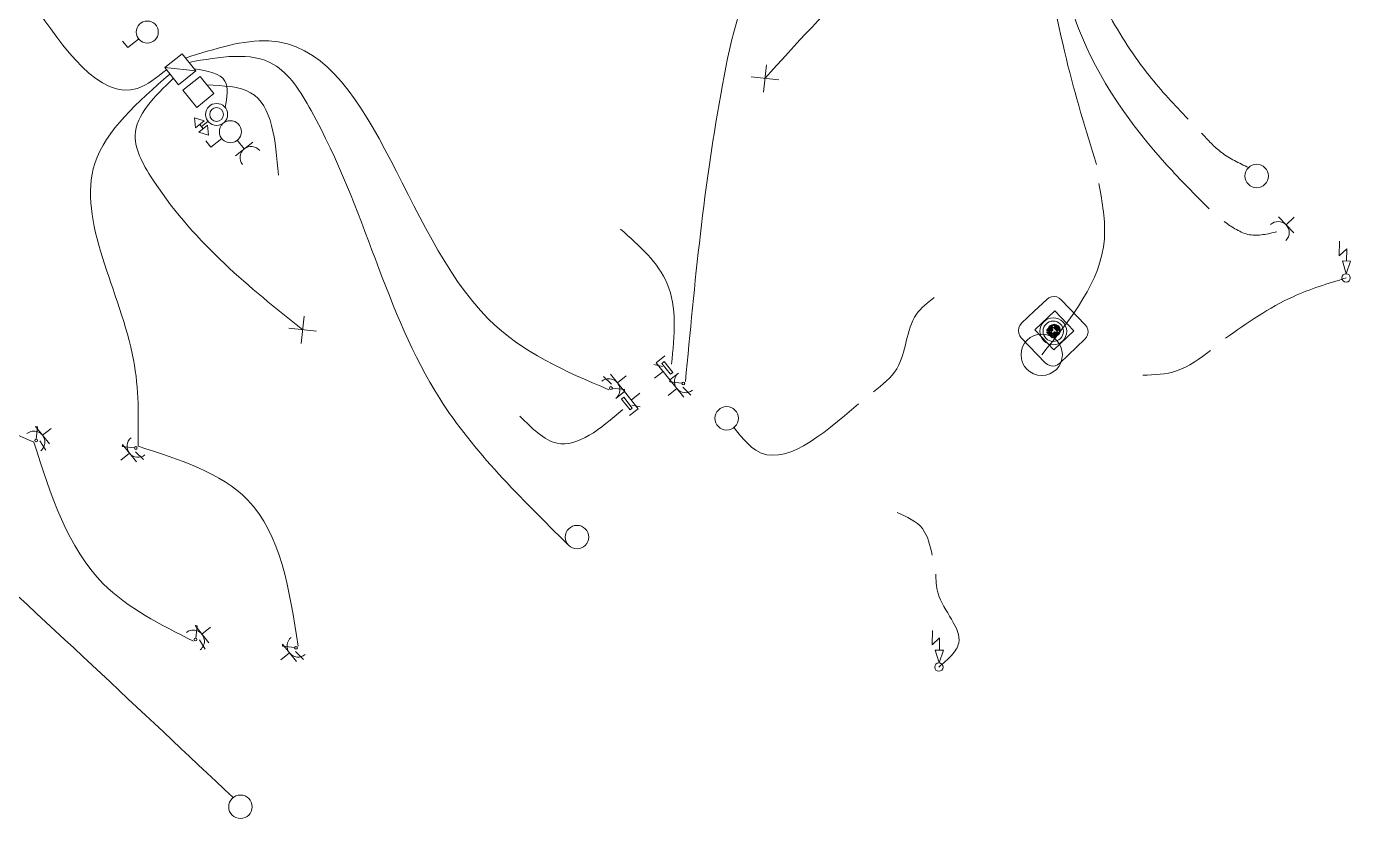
# Model space of a CAD drawing. Header units: metres. Extents: x 2747662.9 to 2747731.3, y 1250221.9 to 1250283.3.
# Drawn here: x 2747697.58 to 2747707.17, y 1250257.67 to 1250263.41 of the extents above; entities that cross this region are included whole.
import ezdxf

# ---------------------------------------------------------------- set-up
doc = ezdxf.new("R2010")
doc.units = ezdxf.units.M
doc.header["$MEASUREMENT"] = 0
doc.linetypes.add('EL_Hohldecke', pattern=[1500, 600, -300, 0, -300, 0, -300])
doc.layers.add('___elektro', color=7, linetype='Continuous')
doc.layers.add('___sanitär', color=7, linetype='Continuous')

msp = doc.modelspace()

# ---------------------------------------------------------------- linework, layer by layer
at = {"layer": '___elektro', "color": 30, "linetype": 'Continuous', "lineweight": 0, "true_color": 0xff8d1c}
for p, q in [((2747698.3107, 1250263.2547), (2747698.2732, 1250263.3015)), ((2747698.3888, 1250263.3172), (2747698.3107, 1250263.2547)), ((2747698.3888, 1250263.3172), (2747698.3888, 1250263.3173)), ((2747698.5012, 1250263.3049), (2747698.5013, 1250263.3049)), ((2747698.7033, 1250263.2105), (2747698.5785, 1250263.1105)), ((2747698.6097, 1250263.1355), (2747698.6097, 1250263.1355)), ((2747698.6253, 1250263.148), (2747698.6253, 1250263.148)), ((2747698.6409, 1250263.1605), (2747698.6409, 1250263.1605)), ((2747698.6565, 1250263.173), (2747698.6566, 1250263.173)), ((2747698.6721, 1250263.1855), (2747698.6722, 1250263.1855)), ((2747698.6877, 1250263.198), (2747698.6878, 1250263.1981)), ((2747698.8034, 1250263.0857), (2747698.7033, 1250263.2105)), ((2747698.7158, 1250263.1949), (2747698.7159, 1250263.195)), ((2747698.7283, 1250263.1793), (2747698.7284, 1250263.1793)), ((2747698.7409, 1250263.1637), (2747698.7409, 1250263.1637)), ((2747698.7534, 1250263.1481), (2747698.7534, 1250263.1481)), ((2747698.7659, 1250263.1325), (2747698.7659, 1250263.1325)), ((2747698.5785, 1250263.1105), (2747698.6785, 1250262.9856)), ((2747698.5785, 1250263.1105), (2747698.8034, 1250263.0857)), ((2747698.591, 1250263.0949), (2747698.591, 1250263.0949)), ((2747698.5941, 1250263.123), (2747698.5941, 1250263.123)), ((2747698.6035, 1250263.0793), (2747698.6035, 1250263.0793)), ((2747698.616, 1250263.0636), (2747698.616, 1250263.0637)), ((2747698.6285, 1250263.048), (2747698.6285, 1250263.0481)), ((2747698.6785, 1250262.9856), (2747698.8034, 1250263.0857)), ((2747698.8347, 1250263.0467), (2747698.7098, 1250262.9466)), ((2747698.741, 1250263.0356), (2747698.741, 1250263.0357)), ((2747698.7566, 1250263.0482), (2747698.7566, 1250263.0482)), ((2747698.7722, 1250263.0607), (2747698.7722, 1250263.0607)), ((2747698.7784, 1250263.1169), (2747698.7784, 1250263.1169)), ((2747698.7878, 1250263.0732), (2747698.7878, 1250263.0732)), ((2747698.7909, 1250263.1013), (2747698.7909, 1250263.1013)), ((2747698.9347, 1250262.9218), (2747698.8347, 1250263.0467)), ((2747703.0261, 1250263.0208), (2747702.8273, 1250263.0427)), ((2747702.9158, 1250262.9323), (2747702.9377, 1250263.1311)), ((2747698.641, 1250263.0324), (2747698.6411, 1250263.0325)), ((2747698.6535, 1250263.0168), (2747698.6536, 1250263.0169)), ((2747698.666, 1250263.0012), (2747698.6661, 1250263.0013)), ((2747698.6941, 1250262.9981), (2747698.6942, 1250262.9982)), ((2747698.7098, 1250263.0106), (2747698.7098, 1250263.0107)), ((2747698.7098, 1250262.9466), (2747698.8099, 1250262.8218)), ((2747698.7254, 1250263.0231), (2747698.7254, 1250263.0232)), ((2747698.7254, 1250262.9591), (2747698.7255, 1250262.9591)), ((2747702.9267, 1250263.0317), (2747702.9268, 1250263.0318)), ((2747698.8099, 1250262.8218), (2747698.9347, 1250262.9218)), ((2747698.9036, 1250262.8328), (2747698.9036, 1250262.8328)), ((2747699.016, 1250262.8204), (2747699.0161, 1250262.8204)), ((2747698.7943, 1250262.7452), (2747698.8631, 1250262.7234)), ((2747698.7943, 1250262.7452), (2747698.8006, 1250262.6734)), ((2747698.8631, 1250262.7234), (2747698.8006, 1250262.6734)), ((2747698.8881, 1250262.6922), (2747698.8256, 1250262.6422)), ((2747698.8569, 1250262.6672), (2747698.8318, 1250262.6984)), ((2747698.8443, 1250262.6828), (2747698.8912, 1250262.7203)), ((2747698.8944, 1250262.6204), (2747698.8881, 1250262.6922)), ((2747698.8912, 1250262.7203), (2747698.8912, 1250262.7203)), ((2747699.0036, 1250262.7079), (2747699.0037, 1250262.7079)), ((2747699.0036, 1250262.7079), (2747699.0037, 1250262.7079)), ((2747699.1161, 1250262.6955), (2747699.1161, 1250262.6955)), ((2747698.8944, 1250262.6204), (2747698.8256, 1250262.6422)), ((2747698.9132, 1250262.5329), (2747698.8757, 1250262.5797)), ((2747698.9912, 1250262.5955), (2747698.9132, 1250262.5329)), ((2747698.9912, 1250262.5955), (2747698.9913, 1250262.5955)), ((2747699.2161, 1250262.5707), (2747699.0913, 1250262.4706)), ((2747699.1037, 1250262.5831), (2747699.1037, 1250262.5831)), ((2747699.1537, 1250262.5206), (2747699.1037, 1250262.5831)), ((2747706.4299, 1250262.3859), (2747706.4299, 1250262.3859)), ((2747706.5501, 1250262.3832), (2747706.5501, 1250262.3832)), ((2747706.4272, 1250262.2657), (2747706.4272, 1250262.2657)), ((2747706.5474, 1250262.263), (2747706.5474, 1250262.263)), ((2747706.5474, 1250262.263), (2747706.5474, 1250262.263)), ((2747706.5474, 1250262.263), (2747706.5474, 1250262.263)), ((2747706.7581, 1250261.9123), (2747706.6476, 1250262.0279)), ((2747706.7029, 1250261.9701), (2747706.7607, 1250262.0254)), ((2747706.7607, 1250262.0254), (2747706.7607, 1250262.0254)), ((2747706.7607, 1250262.0254), (2747706.7607, 1250262.0254)), ((2747707.0872, 1250261.7461), (2747707.0896, 1250261.8522)), ((2747707.1415, 1250261.798), (2747707.0872, 1250261.7461)), ((2747707.1394, 1250261.7085), (2747707.1415, 1250261.798)), ((2747707.1687, 1250261.7078), (2747707.1102, 1250261.7091)), ((2747707.1374, 1250261.6162), (2747707.1102, 1250261.7091)), ((2747707.1374, 1250261.6162), (2747707.1687, 1250261.7078)), ((2747707.1367, 1250261.5859), (2747707.1367, 1250261.5859)), ((2747699.5665, 1250261.1109), (2747699.5885, 1250261.3097)), ((2747699.6769, 1250261.1994), (2747699.4781, 1250261.2213)), ((2747699.5775, 1250261.2103), (2747699.5775, 1250261.2103)), ((2747702.1381, 1250260.9716), (2747702.2005, 1250261.0216)), ((2747702.1849, 1250260.9451), (2747702.1224, 1250260.9591)), ((2747702.2381, 1250260.8467), (2747702.1381, 1250260.9716)), ((2747701.814, 1250260.8163), (2747701.7561, 1250260.8725)), ((2747701.9077, 1250260.7633), (2747701.8076, 1250260.8881)), ((2747701.8577, 1250260.8257), (2747701.9201, 1250260.8758)), ((2747701.9201, 1250260.8758), (2747701.9201, 1250260.8758)), ((2747701.9201, 1250260.8758), (2747701.9201, 1250260.8758)), ((2747702.1881, 1250260.9091), (2747702.1257, 1250260.8591)), ((2747702.1257, 1250260.8591), (2747702.1257, 1250260.8591)), ((2747702.2366, 1250260.8327), (2747702.2381, 1250260.8467)), ((2747702.325, 1250260.8229), (2747702.2366, 1250260.8327)), ((2747702.3005, 1250260.8968), (2747702.2381, 1250260.8467)), ((2747702.2381, 1250260.8467), (2747702.3382, 1250260.7219)), ((2747701.8208, 1250260.7871), (2747701.9093, 1250260.7774)), ((2747701.8453, 1250260.7133), (2747701.9077, 1250260.7633)), ((2747701.9093, 1250260.7774), (2747701.9077, 1250260.7633)), ((2747701.9077, 1250260.7633), (2747702.0078, 1250260.6384)), ((2747701.9577, 1250260.7009), (2747702.0202, 1250260.7509)), ((2747702.0202, 1250260.7509), (2747702.0202, 1250260.7509)), ((2747702.2881, 1250260.7843), (2747702.2257, 1250260.7343)), ((2747702.2257, 1250260.7343), (2747702.2258, 1250260.7343)), ((2747702.2257, 1250260.7343), (2747702.2258, 1250260.7343)), ((2747702.3319, 1250260.7937), (2747702.3897, 1250260.7375)), ((2747702.0078, 1250260.6384), (2747701.9453, 1250260.5884)), ((2747701.9609, 1250260.665), (2747702.0234, 1250260.651)), ((2747702.596, 1250260.6352), (2747702.5961, 1250260.6352)), ((2747702.7155, 1250260.622), (2747702.7156, 1250260.622)), ((2747697.6425, 1250260.5086), (2747697.7426, 1250260.3837)), ((2747697.6566, 1250260.507), (2747697.6425, 1250260.5086)), ((2747697.6469, 1250260.4186), (2747697.6566, 1250260.507)), ((2747697.6926, 1250260.4462), (2747697.755, 1250260.4962)), ((2747697.755, 1250260.4962), (2747697.755, 1250260.4962)), ((2747697.755, 1250260.4962), (2747697.755, 1250260.4962)), ((2747702.5829, 1250260.5157), (2747702.5829, 1250260.5157)), ((2747702.7023, 1250260.5025), (2747702.7024, 1250260.5026)), ((2747702.7023, 1250260.5025), (2747702.7024, 1250260.5026)), ((2747702.7023, 1250260.5025), (2747702.7024, 1250260.5026)), ((2747697.6739, 1250260.4055), (2747697.7161, 1250260.3369)), ((2747698.2707, 1250260.3644), (2747698.2722, 1250260.3785)), ((2747698.3591, 1250260.3547), (2747698.2707, 1250260.3644)), ((2747698.2722, 1250260.3785), (2747698.3723, 1250260.2536)), ((2747698.3223, 1250260.3161), (2747698.2598, 1250260.266)), ((2747698.2598, 1250260.266), (2747698.2599, 1250260.2661)), ((2747698.2598, 1250260.266), (2747698.2599, 1250260.2661)), ((2747698.366, 1250260.3255), (2747698.4238, 1250260.2693)), ((2747701.5118, 1250259.7746), (2747701.5119, 1250259.7746)), ((2747701.6313, 1250259.7614), (2747701.6314, 1250259.7615)), ((2747701.4987, 1250259.6551), (2747701.4987, 1250259.6552)), ((2747701.6181, 1250259.642), (2747701.6182, 1250259.642)), ((2747701.6181, 1250259.642), (2747701.6182, 1250259.642)), ((2747701.6181, 1250259.642), (2747701.6182, 1250259.642)), ((2747698.7979, 1250259.0669), (2747698.898, 1250258.9421)), ((2747698.812, 1250259.0654), (2747698.7979, 1250259.0669)), ((2747698.8022, 1250258.9769), (2747698.812, 1250259.0654)), ((2747698.848, 1250259.0045), (2747698.9104, 1250259.0545)), ((2747698.9104, 1250259.0545), (2747698.9104, 1250259.0546)), ((2747698.9104, 1250259.0545), (2747698.9104, 1250259.0546)), ((2747704.1376, 1250258.9264), (2747704.14, 1250259.0325)), ((2747698.8292, 1250258.9639), (2747698.8715, 1250258.8952)), ((2747699.4306, 1250258.9172), (2747699.4321, 1250258.9312)), ((2747699.519, 1250258.9074), (2747699.4306, 1250258.9172)), ((2747699.4321, 1250258.9312), (2747699.5322, 1250258.8064)), ((2747704.1918, 1250258.9783), (2747704.1376, 1250258.9264)), ((2747704.1898, 1250258.8888), (2747704.1918, 1250258.9783)), ((2747699.4821, 1250258.8688), (2747699.4197, 1250258.8188)), ((2747699.4197, 1250258.8188), (2747699.4198, 1250258.8188)), ((2747699.4197, 1250258.8188), (2747699.4198, 1250258.8188)), ((2747699.5259, 1250258.8782), (2747699.5837, 1250258.822)), ((2747704.2191, 1250258.8881), (2747704.1605, 1250258.8894)), ((2747704.1877, 1250258.7965), (2747704.1605, 1250258.8894)), ((2747704.1877, 1250258.7965), (2747704.2191, 1250258.8881)), ((2747704.187, 1250258.7662), (2747704.1871, 1250258.7662)), ((2747699.0733, 1250257.8203), (2747699.0734, 1250257.8203)), ((2747699.1928, 1250257.8071), (2747699.1929, 1250257.8072)), ((2747699.0602, 1250257.7008), (2747699.0602, 1250257.7008)), ((2747699.1796, 1250257.6877), (2747699.1797, 1250257.6877)), ((2747699.1796, 1250257.6877), (2747699.1797, 1250257.6877)), ((2747699.1796, 1250257.6877), (2747699.1797, 1250257.6877))]:
    msp.add_line(p, q, dxfattribs=at)
for points in [[(2747702.1958, 1250260.9794), (2747702.2584, 1250260.9014), (2747702.2428, 1250260.8889), (2747702.1802, 1250260.9669)], [(2747701.95, 1250260.6306), (2747701.8874, 1250260.7086), (2747701.9031, 1250260.7211), (2747701.9656, 1250260.6431)]]:
    msp.add_lwpolyline(points, close=True, dxfattribs=at)
for centre, radius in [((2747698.4512, 1250263.3673), 0.08), ((2747698.9536, 1250262.7703), 0.08), ((2747698.9536, 1250262.7703), 0.05), ((2747699.0537, 1250262.6455), 0.08), ((2747706.4886, 1250262.3245), 0.085), ((2747707.1367, 1250261.5859), 0.0303), ((2747704.9315, 1250261.029), 0.15), ((2747702.335, 1250260.8218), 0.01), ((2747701.8109, 1250260.7882), 0.01), ((2747702.6492, 1250260.5689), 0.085), ((2747697.6458, 1250260.4086), 0.01), ((2747698.3691, 1250260.3536), 0.01), ((2747701.565, 1250259.7083), 0.085), ((2747698.8011, 1250258.967), 0.01), ((2747699.529, 1250258.9063), 0.01), ((2747704.187, 1250258.7662), 0.0303), ((2747699.1265, 1250257.754), 0.085)]:
    msp.add_circle(centre, radius, dxfattribs=at)
for centre, start, end in [((2747699.2037, 1250262.4582), 38.71003, 218.71003), ((2747706.645, 1250261.9148), 313.70989, 133.70989), ((2747701.7952, 1250260.7757), 308.70989, 128.70989), ((2747702.3506, 1250260.8343), 128.7099, 308.70989), ((2747697.6301, 1250260.3961), 308.70989, 128.70989), ((2747698.3847, 1250260.3661), 128.70989, 308.70989), ((2747698.7855, 1250258.9545), 308.70989, 128.70989), ((2747699.5446, 1250258.9188), 128.70989, 308.70989)]:
    msp.add_arc(centre, 0.08, start, end, dxfattribs=at)
for points, knots in [([(2747705.9919, 1250262.7361), (2747705.895, 1250262.8388), (2747705.7981, 1250262.9415), (2747705.7099, 1250263.052), (2747705.5969, 1250263.1937), (2747705.4982, 1250263.348), (2747705.4128, 1250263.5065), (2747705.0667, 1250264.1492), (2747704.9395, 1250264.8594), (2747704.7916, 1250265.6191), (2747704.7568, 1250265.798), (2747704.7208, 1250265.9797), (2747704.7679, 1250266.1372), (2747704.8105, 1250266.2799), (2747704.9212, 1250266.4027), (2747705.0319, 1250266.5255)], [0, 0, 0, 0, 1, 1, 1, 2, 2, 2, 3, 3, 3, 4, 4, 4, 5, 5, 5, 5]), ([(2747706.1455, 1250262.0858), (2747706.0416, 1250262.1902), (2747705.9377, 1250262.2945), (2747705.8382, 1250262.4041), (2747705.5735, 1250262.696), (2747705.3409, 1250263.0255), (2747705.1989, 1250263.3936), (2747705.0161, 1250263.8671), (2747704.9833, 1250264.4044), (2747704.7497, 1250264.841), (2747704.613, 1250265.0966), (2747704.4077, 1250265.3177), (2747704.2023, 1250265.5387)], [0, 0, 0, 0, 1, 1, 1, 2, 2, 2, 3, 3, 3, 4, 4, 4, 4]), ([(2747702.9267, 1250263.0319), (2747703.1497, 1250263.2795), (2747703.3726, 1250263.5272), (2747703.6456, 1250263.7813), (2747703.9694, 1250264.0828), (2747704.3636, 1250264.3934), (2747704.3923, 1250264.761), (2747704.4104, 1250264.9915), (2747704.2846, 1250265.2444), (2747704.1589, 1250265.4973)], [0, 0, 0, 0, 1, 1, 1, 2, 2, 2, 3, 3, 3, 3]), ([(2747705.3283, 1250262.4087), (2747705.2506, 1250262.6607), (2747705.1729, 1250262.9127), (2747705.1099, 1250263.1717), (2747704.9642, 1250263.7704), (2747704.8965, 1250264.4066), (2747704.6035, 1250264.9349), (2747704.4882, 1250265.1427), (2747704.338, 1250265.3338), (2747704.1878, 1250265.5249)], [0, 0, 0, 0, 1, 1, 1, 2, 2, 2, 3, 3, 3, 3]), ([(2747702.3505, 1250260.8345), (2747702.4172, 1250261.5468), (2747702.4839, 1250262.2592), (2747702.6183, 1250262.9841), (2747702.6816, 1250263.3254), (2747702.76, 1250263.6695), (2747702.944, 1250263.9506), (2747703.0847, 1250264.1655), (2747703.2873, 1250264.3435), (2747703.4339, 1250264.5571), (2747703.538, 1250264.7086), (2747703.6139, 1250264.878), (2747703.6898, 1250265.0473)], [0, 0, 0, 0, 1, 1, 1, 2, 2, 2, 3, 3, 3, 4, 4, 4, 4]), ([(2747698.591, 1250263.0949), (2747698.5208, 1250263.0389), (2747698.4506, 1250262.9829), (2747698.3803, 1250262.9593), (2747698.1091, 1250262.8686), (2747697.837, 1250263.261), (2747697.629, 1250263.5675), (2747697.46, 1250263.8165), (2747697.3333, 1250264.0087), (2747697.1679, 1250264.2032), (2747697.1093, 1250264.2721), (2747697.0459, 1250264.3412), (2747696.9824, 1250264.4104)], [0, 0, 0, 0, 1, 1, 1, 2, 2, 2, 3, 3, 3, 4, 4, 4, 4]), ([(2747701.7952, 1250260.7757), (2747701.4827, 1250260.9091), (2747701.1701, 1250261.0425), (2747700.9224, 1250261.2891), (2747700.2944, 1250261.9143), (2747700.0832, 1250263.2671), (2747699.3317, 1250263.3042), (2747699.1513, 1250263.3131), (2747698.9398, 1250263.2462), (2747698.7283, 1250263.1793)], [0, 0, 0, 0, 1, 1, 1, 2, 2, 2, 3, 3, 3, 3]), ([(2747701.4987, 1250259.6551), (2747701.1568, 1250259.9913), (2747700.815, 1250260.3274), (2747700.5706, 1250260.7113), (2747700.1734, 1250261.3353), (2747700.0339, 1250262.0855), (2747699.6392, 1250262.7986), (2747699.5646, 1250262.9334), (2747699.4808, 1250263.0669), (2747699.366, 1250263.1336), (2747699.2033, 1250263.228), (2747698.9783, 1250263.1881), (2747698.7534, 1250263.1481)], [0, 0, 0, 0, 1, 1, 1, 2, 2, 2, 3, 3, 3, 4, 4, 4, 4]), ([(2747698.3847, 1250260.3661), (2747698.3881, 1250260.5732), (2747698.3916, 1250260.7803), (2747698.3519, 1250260.9928), (2747698.2602, 1250261.4837), (2747697.9383, 1250262.0034), (2747698.0718, 1250262.4154), (2747698.1498, 1250262.6559), (2747698.3829, 1250262.8598), (2747698.616, 1250263.0636)], [0, 0, 0, 0, 1, 1, 1, 2, 2, 2, 3, 3, 3, 3]), ([(2747699.016, 1250262.8204), (2747699.0285, 1250262.8934), (2747699.041, 1250262.9665), (2747699.0142, 1250263.0126), (2747698.9806, 1250263.0702), (2747698.8858, 1250263.0858), (2747698.7909, 1250263.1013)], [0, 0, 0, 0, 1, 1, 1, 2, 2, 2, 2]), ([(2747699.5775, 1250261.2103), (2747699.1926, 1250261.5176), (2747698.8078, 1250261.8249), (2747698.5029, 1250262.281), (2747698.4294, 1250262.391), (2747698.3605, 1250262.5097), (2747698.3634, 1250262.6192), (2747698.3674, 1250262.7682), (2747698.5042, 1250262.9003), (2747698.641, 1250263.0324)], [0, 0, 0, 0, 1, 1, 1, 2, 2, 2, 3, 3, 3, 3]), ([(2747698.8847, 1250262.9842), (2747699.0018, 1250262.9795), (2747699.119, 1250262.9747), (2747699.2002, 1250262.9281), (2747699.3596, 1250262.8367), (2747699.3804, 1250262.5841), (2747699.4011, 1250262.3316)], [0, 0, 0, 0, 1, 1, 1, 2, 2, 2, 2]), ([(2747702.2499, 1250260.9619), (2747702.2702, 1250261.1683), (2747702.2904, 1250261.3746), (2747702.2189, 1250261.5442), (2747702.1549, 1250261.6958), (2747702.0175, 1250261.818), (2747701.8801, 1250261.9403)], [0, 0, 0, 0, 1, 1, 1, 2, 2, 2, 2]), ([(2747703.7128, 1250260.7618), (2747703.7772, 1250260.8121), (2747703.8416, 1250260.8624), (2747703.8815, 1250260.9284), (2747703.9521, 1250261.0451), (2747703.9465, 1250261.2108), (2747704.0242, 1250261.3224), (2747704.057, 1250261.3694), (2747704.1046, 1250261.4068), (2747704.1522, 1250261.4443)], [0, 0, 0, 0, 1, 1, 1, 2, 2, 2, 3, 3, 3, 3]), ([(2747706.1553, 1250261.0598), (2747706.076, 1250261.0005), (2747705.9966, 1250260.9411), (2747705.9069, 1250260.9119), (2747705.8312, 1250260.8873), (2747705.7482, 1250260.8841), (2747705.6652, 1250260.8809)], [0, 0, 0, 0, 1, 1, 1, 2, 2, 2, 2]), ([(2747697.6301, 1250260.3961), (2747697.2191, 1250260.5744), (2747696.808, 1250260.7526), (2747696.3979, 1250260.7475), (2747696.0086, 1250260.7427), (2747695.6202, 1250260.5726), (2747695.2317, 1250260.4026)], [0, 0, 0, 0, 1, 1, 1, 2, 2, 2, 2]), ([(2747699.0733, 1250257.8203), (2747698.4021, 1250258.4531), (2747697.7309, 1250259.086), (2747696.9366, 1250259.811), (2747696.5451, 1250260.1684), (2747696.1237, 1250260.5482), (2747695.6706, 1250260.4961), (2747695.5345, 1250260.4805), (2747695.3956, 1250260.426), (2747695.2567, 1250260.3714)], [0, 0, 0, 0, 1, 1, 1, 2, 2, 2, 3, 3, 3, 3]), ([(2747701.8961, 1250260.6316), (2747701.7331, 1250260.4933), (2747701.57, 1250260.3549), (2747701.4203, 1250260.3883), (2747701.3271, 1250260.409), (2747701.239, 1250260.4963), (2747701.151, 1250260.5836)], [0, 0, 0, 0, 1, 1, 1, 2, 2, 2, 2]), ([(2747698.7855, 1250258.9545), (2747698.547, 1250259.0742), (2747698.3084, 1250259.194), (2747698.1328, 1250259.3701), (2747697.8737, 1250259.6302), (2747697.7519, 1250260.0131), (2747697.6301, 1250260.3961)], [0, 0, 0, 0, 1, 1, 1, 2, 2, 2, 2]), ([(2747699.5446, 1250258.9188), (2747699.4821, 1250259.3253), (2747699.4197, 1250259.7318), (2747699.1776, 1250259.9792), (2747698.9873, 1250260.1738), (2747698.686, 1250260.2699), (2747698.3847, 1250260.3661)], [0, 0, 0, 0, 1, 1, 1, 2, 2, 2, 2]), ([(2747704.1377, 1250259.5772), (2747704.1225, 1250259.6479), (2747704.1072, 1250259.7186), (2747704.0672, 1250259.7696), (2747704.0248, 1250259.8236), (2747703.9546, 1250259.8553), (2747703.8844, 1250259.8871)], [0, 0, 0, 0, 1, 1, 1, 2, 2, 2, 2])]:
    msp.add_open_spline(points, degree=3, knots=knots, dxfattribs=at)
at = {"layer": '___elektro', "color": 30, "linetype": 'EL_Hohldecke', "lineweight": 0, "true_color": 0xff8d1c}
for points, knots in [([(2747706.4299, 1250262.3859), (2747706.3615, 1250262.4182), (2747706.2931, 1250262.4505), (2747706.2339, 1250262.4953), (2747706.1808, 1250262.5354), (2747706.1352, 1250262.5856), (2747706.0896, 1250262.6358)], [0, 0, 0, 0, 1, 1, 1, 2, 2, 2, 2]), ([(2747704.9315, 1250261.029), (2747705.1467, 1250261.2954), (2747705.3619, 1250261.5619), (2747705.3853, 1250261.8671), (2747705.3953, 1250261.9967), (2747705.3707, 1250262.1332), (2747705.3461, 1250262.2697)], [0, 0, 0, 0, 1, 1, 1, 2, 2, 2, 2]), ([(2747706.6359, 1250261.9208), (2747706.568, 1250261.9044), (2747706.5001, 1250261.888), (2747706.4374, 1250261.8993), (2747706.3719, 1250261.9111), (2747706.3121, 1250261.953), (2747706.2522, 1250261.995)], [0, 0, 0, 0, 1, 1, 1, 2, 2, 2, 2]), ([(2747706.263, 1250261.1493), (2747706.421, 1250261.2601), (2747706.579, 1250261.3709), (2747706.7523, 1250261.4499), (2747706.8753, 1250261.5059), (2747707.006, 1250261.5459), (2747707.1367, 1250261.5859)], [0, 0, 0, 0, 1, 1, 1, 2, 2, 2, 2]), ([(2747702.7023, 1250260.5025), (2747702.7533, 1250260.438), (2747702.8043, 1250260.3735), (2747702.8607, 1250260.3374), (2747703.062, 1250260.2088), (2747703.3329, 1250260.4414), (2747703.6037, 1250260.6741)], [0, 0, 0, 0, 1, 1, 1, 2, 2, 2, 2]), ([(2747704.187, 1250258.7662), (2747704.2523, 1250258.8225), (2747704.3175, 1250258.8788), (2747704.3303, 1250258.941), (2747704.3523, 1250259.048), (2747704.2188, 1250259.1722), (2747704.1805, 1250259.3002), (2747704.1667, 1250259.3464), (2747704.1654, 1250259.393), (2747704.164, 1250259.4397)], [0, 0, 0, 0, 1, 1, 1, 2, 2, 2, 3, 3, 3, 3])]:
    msp.add_open_spline(points, degree=3, knots=knots, dxfattribs=at)
at = {"layer": '___sanitär', "color": 106, "linetype": 'Continuous', "lineweight": 0, "true_color": 0x008a1e}
for p, q in [((2747704.8769, 1250261.344), (2747704.9676, 1250261.4307)), ((2747704.8769, 1250261.344), (2747704.9676, 1250261.4307)), ((2747704.9833, 1250261.4422), (2747704.9676, 1250261.4307)), ((2747704.9833, 1250261.4422), (2747704.9676, 1250261.4307)), ((2747704.9676, 1250261.4307), (2747704.9676, 1250261.4307)), ((2747705.0014, 1250261.4492), (2747704.9833, 1250261.4422)), ((2747705.0014, 1250261.4492), (2747704.9833, 1250261.4422)), ((2747705.0207, 1250261.4513), (2747705.0014, 1250261.4492)), ((2747705.0207, 1250261.4513), (2747705.0014, 1250261.4492)), ((2747705.0399, 1250261.4483), (2747705.0207, 1250261.4513)), ((2747705.0399, 1250261.4483), (2747705.0207, 1250261.4513)), ((2747705.0577, 1250261.4405), (2747705.0399, 1250261.4483)), ((2747705.0577, 1250261.4405), (2747705.0399, 1250261.4483)), ((2747705.0729, 1250261.4283), (2747705.0577, 1250261.4405)), ((2747705.0729, 1250261.4283), (2747705.0577, 1250261.4405)), ((2747705.0729, 1250261.4283), (2747705.0729, 1250261.4283)), ((2747705.0729, 1250261.4283), (2747705.2463, 1250261.2469)), ((2747705.0729, 1250261.4283), (2747705.2463, 1250261.2469)), ((2747704.7861, 1250261.2572), (2747704.8769, 1250261.344)), ((2747704.7861, 1250261.2572), (2747704.8769, 1250261.344)), ((2747704.8769, 1250261.344), (2747704.8769, 1250261.344)), ((2747704.8809, 1250261.2093), (2747705.0254, 1250261.3476)), ((2747705.0254, 1250261.3476), (2747704.8809, 1250261.2093)), ((2747705.0254, 1250261.3476), (2747705.0254, 1250261.3477)), ((2747705.0254, 1250261.3476), (2747705.1637, 1250261.2032)), ((2747705.0254, 1250261.3476), (2747705.1637, 1250261.2032)), ((2747704.7661, 1250261.2243), (2747704.7631, 1250261.2051)), ((2747704.7661, 1250261.2243), (2747704.7631, 1250261.2051)), ((2747704.774, 1250261.2421), (2747704.7661, 1250261.2243)), ((2747704.774, 1250261.2421), (2747704.7661, 1250261.2243)), ((2747704.7861, 1250261.2572), (2747704.774, 1250261.2421)), ((2747704.7861, 1250261.2572), (2747704.774, 1250261.2421)), ((2747704.7861, 1250261.2572), (2747704.7862, 1250261.2573)), ((2747705.0069, 1250261.2456), (2747704.9693, 1250261.2096)), ((2747704.9735, 1250261.2053), (2747705.011, 1250261.2412)), ((2747705.0072, 1250261.2293), (2747704.9856, 1250261.2085)), ((2747704.9897, 1250261.2042), (2747705.0114, 1250261.2249)), ((2747704.9904, 1250261.2116), (2747704.995, 1250261.2147)), ((2747705.0199, 1250261.2247), (2747705.0406, 1250261.2031)), ((2747705.0209, 1250261.241), (2747705.0569, 1250261.2034)), ((2747705.0449, 1250261.2072), (2747705.0242, 1250261.2289)), ((2747705.0612, 1250261.2075), (2747705.0253, 1250261.2451)), ((2747705.2463, 1250261.2469), (2747705.2464, 1250261.2469)), ((2747705.2578, 1250261.2312), (2747705.2463, 1250261.2469)), ((2747705.2578, 1250261.2312), (2747705.2463, 1250261.2469)), ((2747705.2649, 1250261.2131), (2747705.2578, 1250261.2312)), ((2747705.2649, 1250261.2131), (2747705.2578, 1250261.2312)), ((2747704.7631, 1250261.2051), (2747704.7652, 1250261.1857)), ((2747704.7631, 1250261.2051), (2747704.7652, 1250261.1857)), ((2747704.7652, 1250261.1857), (2747704.7723, 1250261.1676)), ((2747704.7652, 1250261.1857), (2747704.7723, 1250261.1676)), ((2747704.7723, 1250261.1676), (2747704.7838, 1250261.1519)), ((2747704.7723, 1250261.1676), (2747704.7838, 1250261.1519)), ((2747704.7838, 1250261.1519), (2747704.7838, 1250261.1519)), ((2747704.9572, 1250260.9705), (2747704.7838, 1250261.1519)), ((2747704.9572, 1250260.9705), (2747704.7838, 1250261.1519)), ((2747704.8809, 1250261.2093), (2747704.881, 1250261.2094)), ((2747704.8809, 1250261.2093), (2747705.0192, 1250261.0649)), ((2747704.8809, 1250261.2093), (2747705.0192, 1250261.0649)), ((2747704.9689, 1250261.1912), (2747705.0048, 1250261.1537)), ((2747705.0092, 1250261.1578), (2747704.9732, 1250261.1954)), ((2747704.9852, 1250261.1916), (2747705.0059, 1250261.1699)), ((2747705.0102, 1250261.174), (2747704.9895, 1250261.1957)), ((2747704.9934, 1250261.1954), (2747704.9985, 1250261.199)), ((2747705.0019, 1250261.1831), (2747705.0071, 1250261.1867)), ((2747705.0072, 1250261.2127), (2747705.0022, 1250261.2078)), ((2747705.0063, 1250261.2035), (2747705.0114, 1250261.2083)), ((2747705.016, 1250261.1746), (2747705.0206, 1250261.1778)), ((2747705.0238, 1250261.1953), (2747705.0187, 1250261.1905)), ((2747705.0404, 1250261.1946), (2747705.0187, 1250261.1738)), ((2747705.0567, 1250261.1935), (2747705.0191, 1250261.1576)), ((2747705.0192, 1250261.0649), (2747705.1637, 1250261.2032)), ((2747705.1637, 1250261.2032), (2747705.0192, 1250261.0649)), ((2747705.0223, 1250261.2063), (2747705.0223, 1250261.2063)), ((2747705.0223, 1250261.2063), (2747705.0223, 1250261.2063)), ((2747705.0229, 1250261.1861), (2747705.028, 1250261.191)), ((2747705.0229, 1250261.1695), (2747705.0446, 1250261.1902)), ((2747705.0232, 1250261.1532), (2747705.0608, 1250261.1892)), ((2747705.244, 1250261.1415), (2747705.0625, 1250260.9681)), ((2747705.244, 1250261.1415), (2747705.0625, 1250260.9681)), ((2747705.1637, 1250261.2032), (2747705.1637, 1250261.2032)), ((2747705.244, 1250261.1415), (2747705.2562, 1250261.1567)), ((2747705.244, 1250261.1415), (2747705.2562, 1250261.1567)), ((2747705.244, 1250261.1415), (2747705.244, 1250261.1416)), ((2747705.2562, 1250261.1567), (2747705.264, 1250261.1745)), ((2747705.2562, 1250261.1567), (2747705.264, 1250261.1745)), ((2747705.264, 1250261.1745), (2747705.267, 1250261.1937)), ((2747705.264, 1250261.1745), (2747705.267, 1250261.1937)), ((2747705.267, 1250261.1937), (2747705.2649, 1250261.2131)), ((2747705.267, 1250261.1937), (2747705.2649, 1250261.2131)), ((2747705.0192, 1250261.0649), (2747705.0193, 1250261.0649)), ((2747704.9572, 1250260.9705), (2747704.9572, 1250260.9705)), ((2747704.9572, 1250260.9705), (2747704.9724, 1250260.9583)), ((2747704.9572, 1250260.9705), (2747704.9724, 1250260.9583)), ((2747704.9724, 1250260.9583), (2747704.9902, 1250260.9504)), ((2747704.9724, 1250260.9583), (2747704.9902, 1250260.9504)), ((2747704.9902, 1250260.9504), (2747705.0094, 1250260.9475)), ((2747704.9902, 1250260.9504), (2747705.0094, 1250260.9475)), ((2747705.0094, 1250260.9475), (2747705.0287, 1250260.9496)), ((2747705.0094, 1250260.9475), (2747705.0287, 1250260.9496)), ((2747705.0287, 1250260.9496), (2747705.0468, 1250260.9566)), ((2747705.0287, 1250260.9496), (2747705.0468, 1250260.9566)), ((2747705.0468, 1250260.9566), (2747705.0625, 1250260.9681)), ((2747705.0468, 1250260.9566), (2747705.0625, 1250260.9681)), ((2747705.0625, 1250260.9681), (2747705.0626, 1250260.9681))]:
    msp.add_line(p, q, dxfattribs=at)
for centre, radius in [((2747705.0151, 1250261.1994), 0.0975), ((2747705.0151, 1250261.1994), 0.0737), ((2747705.0223, 1250261.2063), 0.0445), ((2747705.0223, 1250261.2063), 0.0445), ((2747705.0223, 1250261.2063), 0.0375), ((2747705.0223, 1250261.2063), 0.0375), ((2747705.0223, 1250261.2063), 0.0375), ((2747705.0223, 1250261.2063), 0.0375)]:
    msp.add_circle(centre, radius, dxfattribs=at)
for centre, radius, start, end in [((2747705.036, 1250261.2158), 0.041, 148.66216, 280.75763), ((2747705.036, 1250261.2158), 0.041, 148.66216, 280.75763), ((2747705.036, 1250261.2158), 0.041, 148.66216, 280.75763), ((2747705.009, 1250261.2434), 0.003, 313.70992, 133.70989), ((2747705.0093, 1250261.2271), 0.003, 313.7099, 133.70989), ((2747705.0093, 1250261.2105), 0.003, 313.7099, 133.70989), ((2747705.022, 1250261.2268), 0.003, 43.7099, 223.7099), ((2747705.0231, 1250261.2431), 0.003, 43.7099, 223.7099), ((2747704.9711, 1250261.1933), 0.003, 43.7099, 223.7099), ((2747704.9714, 1250261.2075), 0.003, 133.70991, 313.70989), ((2747704.9873, 1250261.1937), 0.003, 43.7099, 223.7099), ((2747704.9876, 1250261.2064), 0.003, 133.7099, 313.70991), ((2747705.0042, 1250261.2057), 0.003, 133.7099, 313.7099), ((2747705.007, 1250261.1557), 0.003, 223.7099, 43.7099), ((2747705.0081, 1250261.172), 0.003, 223.7099, 43.70991), ((2747705.0208, 1250261.1883), 0.003, 133.7099, 313.7099), ((2747705.0208, 1250261.1717), 0.003, 133.7099, 313.7099), ((2747705.0211, 1250261.1554), 0.003, 133.70989, 313.7099), ((2747705.0259, 1250261.1931), 0.003, 313.7099, 133.70989), ((2747705.0425, 1250261.1924), 0.003, 313.70989, 133.7099), ((2747705.0428, 1250261.2051), 0.003, 223.7099, 43.7099), ((2747705.0587, 1250261.1913), 0.003, 313.7099, 133.70991), ((2747705.059, 1250261.2055), 0.003, 223.70991, 43.70989)]:
    msp.add_arc(centre, radius, start, end, dxfattribs=at)

doc.saveas('drawing.dxf')
